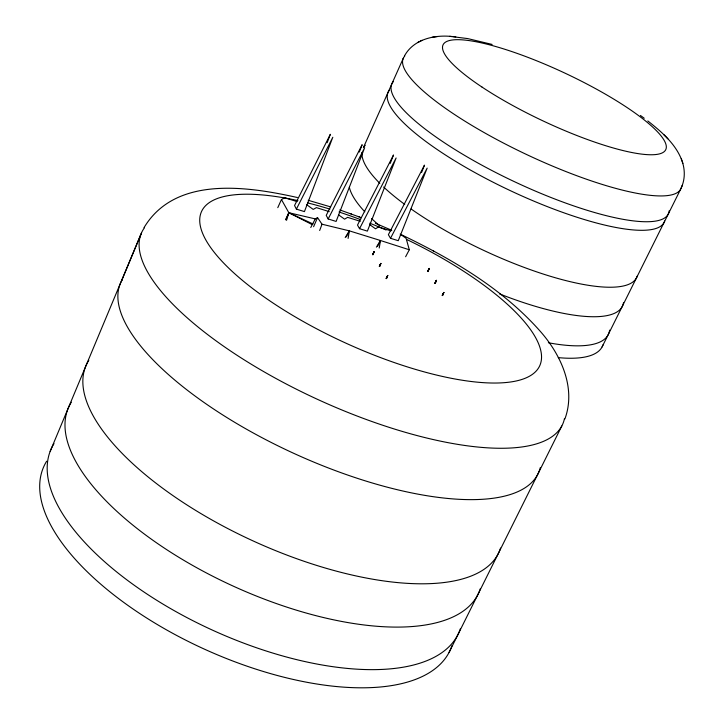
<?xml version="1.0" encoding="UTF-8"?>
<svg xmlns="http://www.w3.org/2000/svg" width="724" height="724" viewBox="0 0 724 724"><rect width="100%" height="100%" fill="white"/><g stroke="black" fill="none" stroke-linecap="round" stroke-linejoin="round"><path stroke-width="1.09" d="M379.222 248.024L380.498 240.513L349.384 230.865L322.026 224.214L317.546 217.607L315.284 218.91L310.759 227.49M348.09 238.431L349.384 230.865L345.203 237.562M286.568 220.268L288.831 212.72L281.446 199.534L284.794 197.779L297.193 201.643M564.901 418.952C576.313 387.901 560.838 354.57 540.24 331.284C502.402 288.433 451.957 259.029 400.951 234.513M681.637 186.928C685.085 178.918 685.04 169.633 682.198 161.452M373.005 254.758L374.181 251.581L372.57 254.495M379.702 266.532L380.86 263.4L379.24 266.341M386.526 278.649L387.702 275.491L386.055 278.45M319.664 230.494L322.026 224.214M327.158 142.728L330.334 134.302L294.55 205.525L296.387 209.109L304.433 211.607L332.805 137.261L296.387 209.109M428.038 271.581L429.223 268.45L427.567 271.391M435.242 283.482L436.436 280.315L434.798 283.211M442.626 295.573L443.812 292.451L442.156 295.374M359.321 152.031L362.127 144.719L326.225 215.372L328.162 218.965L336.108 221.426L364.661 147.687L328.162 218.965M390.236 163.398L393.503 154.99L357.502 225.083L359.538 228.694L367.376 231.128L396.109 157.968L359.538 228.694M421.603 172.439L424.481 165.135L388.381 234.685L390.507 238.296L398.254 240.703L427.151 168.122L390.507 238.296M285.953 219.815L288.831 212.72L315.284 218.91M681.003 188.457L682.307 185.299M121.469 281.093L141.56 232.739M50.155 451.405L140.827 234.54M313.601 226.73L317.546 217.607M363.403 147.596L403.277 58.291M372.806 254.649L374.181 251.581L372.779 254.613M379.476 266.495L380.86 263.4L379.448 266.459M277.781 207.661L281.446 199.534M435.024 283.365L436.436 280.315L435.015 283.337M285.564 219.671L288.831 212.72L313.03 223.988M449.079 652.396L561.815 425.983M602.096 346.905L680.614 189.254M377.539 246.404L380.498 240.513L409.295 249.771L405.621 256.748M346.289 236.848L349.384 230.865M404.426 56.029C413.44 39.168 434.599 34.562 452.228 36.535M144.013 227.662C175.317 175.407 247.418 186.367 297.41 197.525M376.371 247.156L380.498 240.513M417.648 42.517L419.495 41.594M420.237 41.205L422.056 40.291M432.065 37.286L437.522 36.517M449.685 36.336L467.695 38.58L492.13 44.436M453.324 36.625L455.785 36.824M308.207 200.295L330.696 206.91M329.257 211.634L316.406 207.625L313.211 209.417L306.487 204.539M360.308 221.309L347.611 217.354L344.579 219.173L338.669 214.91M390.96 230.865L378.426 226.965L375.548 228.802L369.611 224.558M339.8 209.915L361.294 217.68M350.543 213.671L351.448 214.005M358.543 216.63L359.303 216.91M375.358 223.263L391.765 230.304M288.831 212.72L312.071 224.54M432.943 250.604L433.649 250.993M400.173 234.078L406.119 238.323L409.295 249.771M640.432 115.46L644.242 118.247M647.826 120.953C662.225 132.329 677.365 145.252 682.877 163.443M663.953 134.782L665.682 136.565M666.125 136.999L667.899 138.827M681.266 158.728L681.927 160.683M564.494 418.481A231.3 78.816 24.5 0 1 320.198 400.58A231.3 78.816 24.5 0 1 144.519 227.671M406.788 239.508A185.787 59.866 24.5 0 1 518.855 380.344A185.787 59.866 24.5 0 1 245.02 282.514A185.787 59.866 24.5 0 1 297.926 200.611M307.555 202.883A185.787 59.866 24.5 0 1 329.927 209.118M339.04 212.014A185.787 59.866 24.5 0 1 360.688 219.671M369.747 223.2A185.787 59.866 24.5 0 1 386.091 230.006M540.294 467.641A229.517 83.604 24.5 0 1 298.216 455.36A229.517 83.604 24.5 0 1 121.976 280.17M451.957 645.645A222.965 100.428 24.3 0 1 204.421 649.147A222.965 100.428 24.3 0 1 46.653 461.206M460.419 628.649A223.589 98.862 24.3 0 1 213.001 630.378A223.589 98.862 24.3 0 1 54.001 443.622M480.347 588.621A225.073 95.125 24.4 0 1 233.237 586.123A225.073 95.125 24.4 0 1 71.323 402.2M500.546 548.05A226.576 91.278 24.4 0 1 253.898 541.29A226.576 91.278 24.4 0 1 88.808 360.335M603.02 344.787A149.66 45.268 25.3 0 1 558.285 357.62M609.608 330.126A149.94 44.481 25.3 0 1 548.367 342.751M623.536 302.478A150.601 42.616 25.3 0 1 499.551 293.89M379.675 225.761A150.601 42.616 25.3 0 1 371.566 218.539M364.815 211.797A150.601 42.616 25.3 0 1 349.366 187.371M637.201 276.152A151.271 40.707 25.2 0 1 552.367 276.885A151.271 40.707 25.2 0 1 411.114 208.983M404.725 204.394A151.271 40.707 25.2 0 1 383.63 187.027M379.81 183.326A151.271 40.707 25.2 0 1 361.955 152.592M363.955 146.854A151.271 40.707 25.2 0 1 365.303 145.243M669.157 210.838A152.773 36.39 25.2 0 1 515.606 182.231A152.773 36.39 25.2 0 1 393.376 81.559M681.293 187.616A153.361 34.661 25.2 0 1 524.837 153.687A153.361 34.661 25.2 0 1 404.752 56.101M664.668 221.001A152.574 36.96 25.2 0 1 507.94 189.516A152.574 36.96 25.2 0 1 389.612 90.002M387.702 275.491L386.326 278.532L387.702 275.491M429.223 268.45L427.83 271.464L429.223 268.45M443.812 292.451L442.382 295.519L443.812 292.451M482.084 87.115A123.062 26.281 25.2 0 0 664.56 151.307A123.062 26.281 25.2 0 0 516.637 53.223A123.062 26.281 25.2 0 0 482.084 87.115"/></g></svg>
